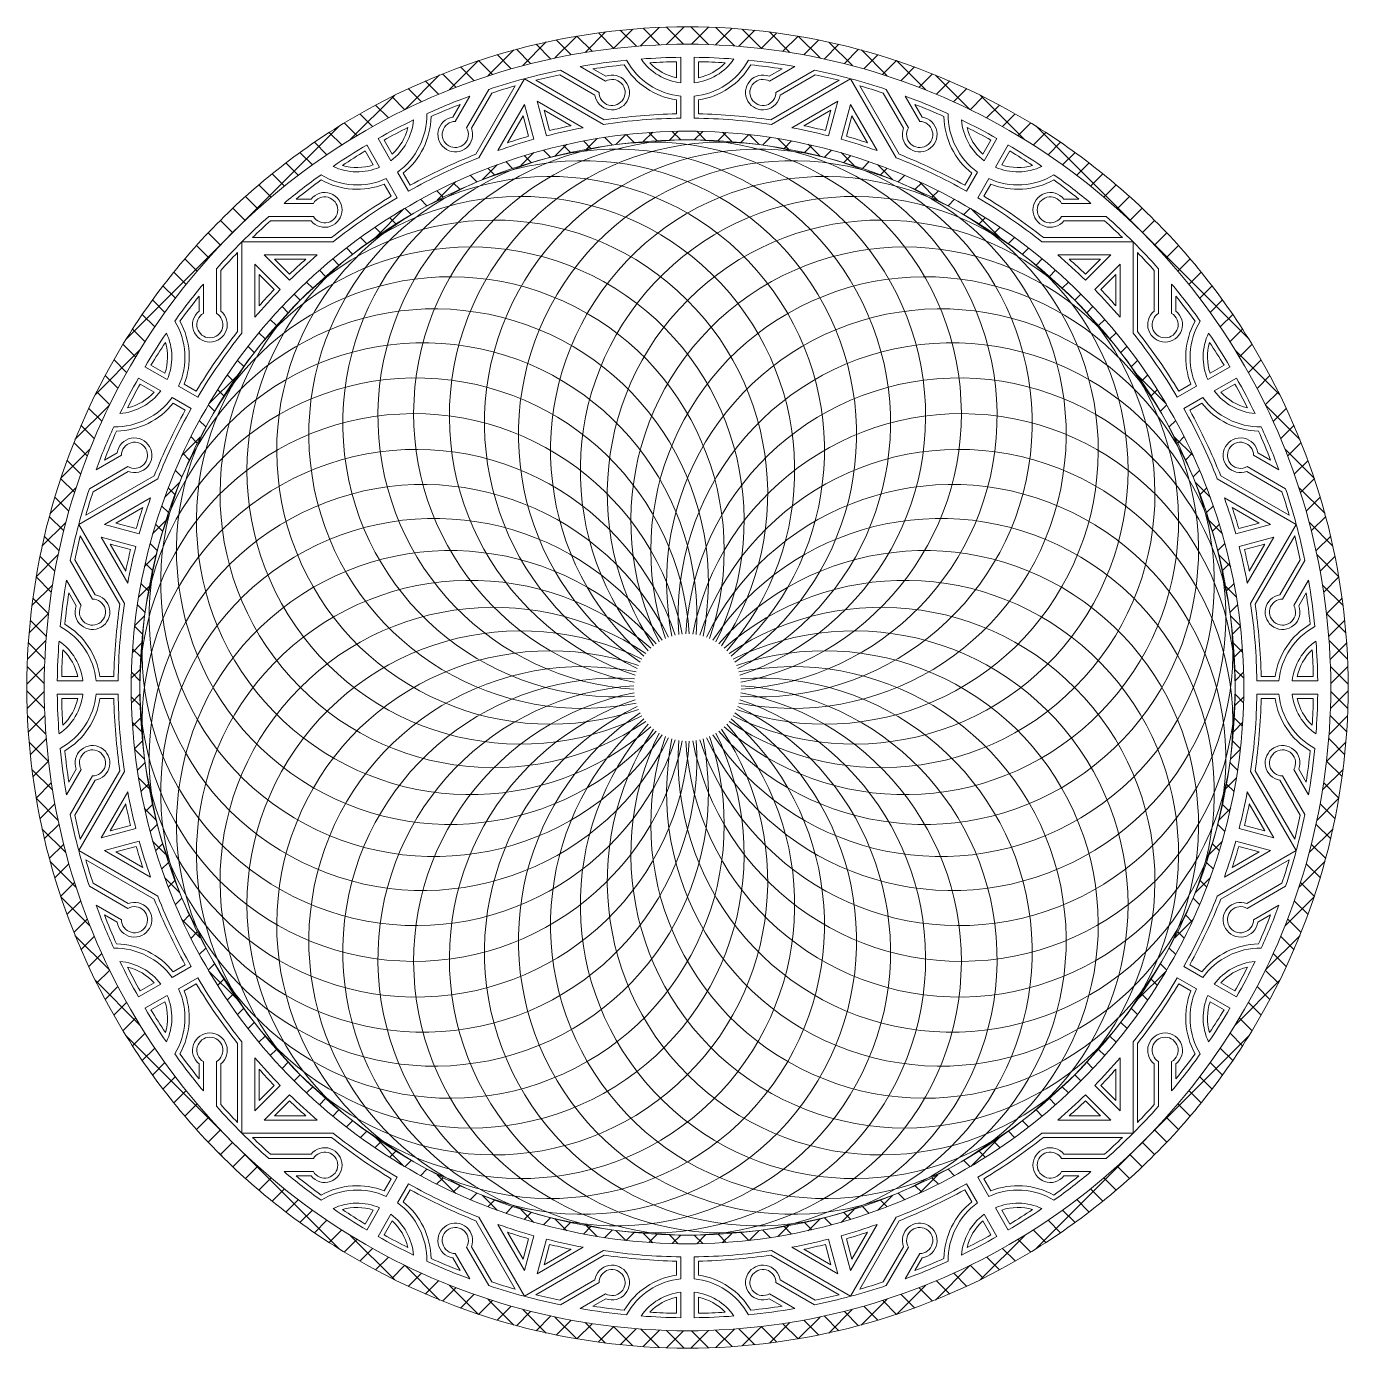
# Model space of a CAD drawing. Header units: inches. Extents: x -17.3 to 28.4, y -11 to 34.2.
# Drawn here: x -11.876 to -7.124, y 29.124 to 33.876 of the extents above; entities that cross this region are included whole.
import ezdxf

# ---------------------------------------------------------------- set-up
doc = ezdxf.new("R2010")
doc.units = ezdxf.units.IN
doc.header["$MEASUREMENT"] = 0
doc.layers.add('NOPLOT', color=5, linetype='Continuous', lineweight=5)
pattern_1 = [(45, (-9.5, 31.5), (-0.0441942, 0.0441942), []), (135, (-9.5, 31.5), (-0.0441942, -0.0441942), [])]

# ---------------------------------------------------------------- blocks, each defined once
blk = doc.blocks.new('*U32')
at = {"layer": 'NOPLOT'}
blk.add_arc((0, 0), 0.9844, 326.25, 303.75, dxfattribs=at)
blk = doc.blocks.new('*U33')
at = {"layer": 'NOPLOT', "color": 0, "linetype": 'ByBlock', "lineweight": -2, "transparency": 16777216}
for p, rotation in [((-9.5, 20.4844), 314.9999999999989), ((-9.6285, 20.476), 322.4999999999988), ((-9.3715, 20.476), 307.4999999999989), ((-9.7548, 20.4508), 329.9999999999988), ((-9.2452, 20.4508), 299.9999999999989), ((-9.8767, 20.4094), 337.4999999999987), ((-9.1233, 20.4094), 292.499999999999), ((-9.9922, 20.3525), 344.9999999999986), ((-9.0078, 20.3525), 284.999999999999), ((-10.0992, 20.281), 352.4999999999987), ((-8.9008, 20.281), 277.4999999999991), ((-10.281, 20.0992), 7.499999999999964), ((-8.719, 20.0992), 262.4999999999991), ((-10.4094, 19.8767), 22.49999999999989), ((-10.3525, 19.9922), 14.99999999999997), ((-8.5906, 19.8767), 247.4999999999992), ((-8.6475, 19.9922), 254.9999999999991), ((-8.8039, 20.1961), 269.9999999999991), ((-10.4508, 19.7548), 29.99999999999985), ((-8.5492, 19.7548), 239.9999999999991), ((-10.476, 19.6285), 37.49999999999982), ((-8.524, 19.6285), 232.4999999999992), ((-10.4844, 19.5), 44.99999999999979), ((-8.5156, 19.5), 224.9999999999992), ((-10.476, 19.3715), 52.49999999999972), ((-8.524, 19.3715), 217.4999999999992), ((-10.4508, 19.2452), 59.99999999999965), ((-8.5492, 19.2452), 209.9999999999992), ((-10.4094, 19.1233), 67.49999999999963), ((-8.5906, 19.1233), 202.4999999999992), ((-10.3525, 19.0078), 74.99999999999955), ((-8.6475, 19.0078), 194.9999999999992), ((-10.281, 18.9008), 82.49999999999956), ((-8.719, 18.9008), 187.4999999999993), ((-9.8767, 18.5906), 112.4999999999995), ((-9.7548, 18.5492), 119.9999999999994), ((-9.6285, 18.524), 127.4999999999995), ((-9.5, 18.5156), 134.9999999999995), ((-9.3715, 18.524), 142.4999999999995), ((-9.2452, 18.5492), 149.9999999999995), ((-9.1233, 18.5906), 157.4999999999994), ((-10.0992, 18.719), 97.4999999999995), ((-9.9922, 18.6475), 104.9999999999995), ((-9.0078, 18.6475), 164.9999999999995), ((-8.9008, 18.719), 172.4999999999993), ((-10.1961, 18.8039), 89.99999999999953), ((-8.8039, 18.8039), 180)]:
    blk.add_blockref('*U32', p, dxfattribs=dict(at, rotation=rotation))
blk.add_blockref('*U32', (-10.1961, 20.1961), dxfattribs=at)
blk = doc.blocks.new('Ring_Arc')
at = {"layer": 'NOPLOT'}
for p, q in [((-2.1884, 0.5864), (-2.0244, 0.3023)), ((-2.1829, 0.5455), (-2.0407, 0.2992)), ((-1.9831, 0.5071), (-2.1078, 0.5405)), ((-2.1078, 0.5405), (-2.0122, 0.375)), ((-2.002, 0.496), (-2.0754, 0.5157)), ((-2.0754, 0.5157), (-2.0195, 0.4188)), ((-2.2191, 0.4566), (-2.1391, 0.318)), ((-2.2026, 0.4592), (-2.1297, 0.3329)), ((-2.2325, 0.386), (-2.1797, 0.2946)), ((-2.2241, 0.3402), (-2.1974, 0.2939)), ((-2.2653, 0.0391), (-2.2655, 0.0391)), ((-2.1732, 0.0234), (-2.2655, 0.0234)), ((-2.1916, 0.0391), (-2.2497, 0.0391)), ((-2.0467, 0.0234), (-2.1261, 0.0234)), ((-2.0621, 0.0391), (-2.1123, 0.0391))]:
    blk.add_line(p, q, dxfattribs=at)
for centre, radius, start, end in [((0, 0), 2.375, 165, 180), ((0, 0), 2.3125, 165, 180), ((0, 0), 2.2656, 165, 168.3736), ((0, 0), 2.25, 165.9688, 168.2226), ((0, 0), 2.0625, 166.0852, 168.2832), ((0, 0), 2.0469, 165.6561, 169.4443), ((0, 0), 2, 165, 180), ((0, 0), 1.9688, 165, 180), ((0, 0), 2.2656, 170.1909, 174.4452), ((0, 0), 2.25, 171.3028, 174.1884), ((-2.1391, 0.2711), 0.0625, 158.6822, 81.3178), ((-2.1391, 0.2711), 0.0469, 150, 90), ((0, 0), 2.0625, 171.658, 178.9148), ((0, 0), 2.0469, 171.5062, 179.3439), ((-2.375, 0), 0.25, 5.3794, 61.3108), ((-2.375, 0), 0.2656, 8.4565, 59.061), ((0, 0), 2.2656, 175.7713, 179.4073), ((-2.375, 0), 0.2031, 6.6258, 55.3316), ((0, 0), 2.25, 176.5356, 179.0052), ((-2.375, 0), 0.1875, 12.0247, 46.4809)]:
    blk.add_arc(centre, radius, start, end, dxfattribs=at)

msp = doc.modelspace()

# ---------------------------------------------------------------- hatches: boundary and pattern name
at = {"layer": 'NOPLOT'}
h = msp.add_hatch(dxfattribs=at)
h.set_pattern_fill('ANSI37', color=256, scale=0.5)
h.set_pattern_definition(pattern_1)
edge = h.paths.add_edge_path(flags=17)
edge.add_arc((-9.5, 31.5), 2.3125, 0, 360)
edge = h.paths.add_edge_path()
edge.add_arc((-9.5, 31.5), 2.375, 0, 360)
h = msp.add_hatch(dxfattribs=at)
h.set_pattern_fill('ANSI37', color=256, scale=0.5)
h.set_pattern_definition(pattern_1)
edge = h.paths.add_edge_path(flags=17)
edge.add_arc((-9.5, 31.5), 1.9688, 0, 360)
edge = h.paths.add_edge_path()
edge.add_arc((-9.5, 31.5), 2, 0, 360)

# ---------------------------------------------------------------- block references
for name, p in [('*U33', (0, 12)), ('Ring_Arc', (-9.5, 31.5))]:
    msp.add_blockref(name, p, dxfattribs=at)
for rotation in [299.9999999999998, 269.9999999999999, 239.9999999999998, 329.9999999999998, 209.9999999999999, 179.9999999999999, 29.99999999999996, 149.9999999999999, 59.99999999999997, 119.9999999999999, 89.99999999999997]:
    msp.add_blockref('Ring_Arc', (-9.5, 31.5), dxfattribs=dict(at, rotation=rotation))
at = {"layer": 'NOPLOT', "xscale": -1}
for rotation in [89.99999999999967, 59.99999999999971, 119.9999999999997, 29.99999999999966, 149.9999999999999, 359.9999999999998, 180, 329.9999999999998, 209.9999999999998, 299.9999999999998, 239.9999999999998, 269.9999999999998]:
    msp.add_blockref('Ring_Arc', (-9.5, 31.5), dxfattribs=dict(at, rotation=rotation))

doc.saveas('drawing.dxf')
